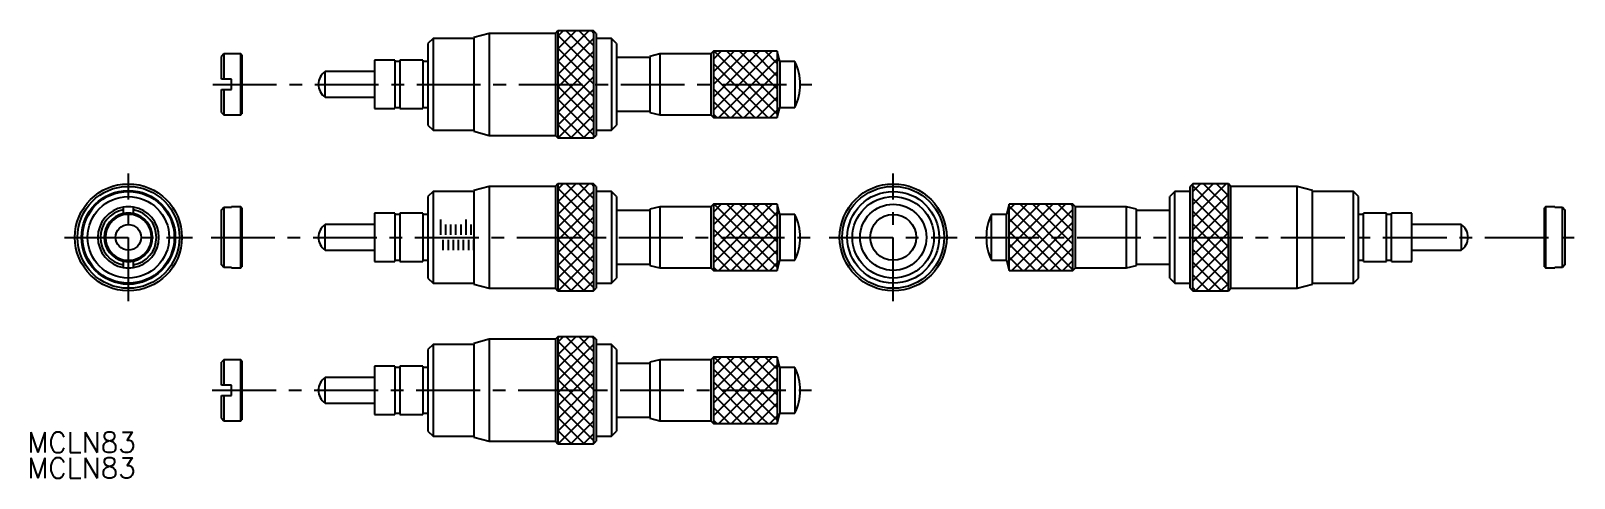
# Model space of a CAD drawing. Extents: x 19 to 322, y 13 to 101.
import ezdxf

# ---------------------------------------------------------------- set-up
doc = ezdxf.new("R2010")
doc.units = 0
doc.header["$LTSCALE"] = 10
doc.linetypes.add('CENTER', pattern=[2, 1.25, -0.25, 0.25, -0.25])
doc.layers.get('0').update_dxf_attribs({"linetype": 'CONTINUOUS'})
doc.layers.add('CENTER', color=1, linetype='CENTER')
doc.styles.get("Standard").update_dxf_attribs({"font": 'txt.shx', "bigfont": '@extfont2.shx'})

msp = doc.modelspace()

# ---------------------------------------------------------------- linework, layer by layer
at = {"color": 7, "linetype": 'CONTINUOUS'}
for p, q in [((108.92, 100.45), (105.92, 99.65)), ((108.92, 100.45), (108.92, 80.45)), ((121.92, 100.45), (108.92, 100.45)), ((122.42, 100.95), (121.92, 100.45)), ((121.92, 100.45), (121.92, 80.45)), ((122.42, 100.95), (122.42, 79.95)), ((129.42, 100.95), (122.42, 100.95)), ((129.42, 100.95), (129.42, 79.95)), ((129.92, 100.45), (129.42, 100.95)), ((129.92, 100.45), (129.92, 80.45)), ((97.92, 99.45), (96.92, 98.45)), ((96.92, 98.45), (96.92, 82.45)), ((97.92, 99.45), (97.92, 81.45)), ((105.92, 99.45), (97.92, 99.45)), ((105.92, 99.65), (105.92, 81.25)), ((132.92, 99.45), (129.92, 99.45)), ((132.92, 99.45), (132.92, 81.45)), ((133.92, 98.45), (132.92, 99.45)), ((133.92, 98.45), (133.92, 82.45)), ((152.92, 96.95), (152.42, 96.45)), ((152.92, 96.95), (152.92, 83.95)), ((165.42, 96.95), (152.92, 96.95)), ((165.42, 96.95), (165.42, 83.95)), ((165.92, 94.95), (165.42, 96.95)), ((56.92, 96.45), (56.42, 95.95)), ((56.42, 91.45), (56.42, 95.95)), ((56.92, 96.45), (56.92, 91.45)), ((60.22, 96.45), (56.92, 96.45)), ((60.22, 90.45), (60.22, 96.45)), ((60.42, 96.25), (60.22, 96.45)), ((60.42, 96.25), (60.42, 90.45)), ((60.42, 96.25), (60.42, 95.199995)), ((86.42, 95.2), (86.42, 85.7)), ((90.42, 95.2), (86.42, 95.2)), ((90.42, 95.2), (90.42, 85.7)), ((91.42, 94.95), (90.42, 94.95)), ((91.42, 95.2), (91.42, 85.7)), ((95.92, 95.2), (91.42, 95.2)), ((95.92, 95.2), (95.92, 85.7)), ((96.92, 94.95), (95.92, 94.95)), ((140.42, 95.7), (133.92, 95.7)), ((142.42, 96.45), (140.42, 95.95)), ((140.42, 95.95), (140.42, 84.95)), ((142.42, 96.45), (142.42, 84.45)), ((152.42, 96.45), (142.42, 96.45)), ((152.42, 96.45), (152.42, 84.45)), ((165.92, 94.95), (165.92, 85.95)), ((168.906833, 94.95), (165.92, 94.95)), ((168.906833, 94.95), (168.906833, 85.95)), ((56.92, 91.45), (56.42, 91.45)), ((58.42, 91.45), (56.92, 91.45)), ((58.42, 89.45), (58.42, 91.45)), ((76.761688, 87.95), (76.761688, 92.95)), ((86.42, 92.95), (76.761688, 92.95)), ((56.42, 84.95), (56.42, 89.45)), ((56.42, 89.45), (56.92, 89.45)), ((56.92, 89.45), (56.92, 84.45)), ((56.92, 89.45), (58.42, 89.45)), ((60.22, 84.45), (60.22, 90.45)), ((60.42, 90.45), (60.42, 84.65)), ((76.761688, 87.95), (86.42, 87.95)), ((56.42, 84.95), (56.92, 84.45)), ((60.42, 85.700005), (60.42, 84.65)), ((86.42, 85.7), (90.42, 85.7)), ((90.42, 85.95), (91.42, 85.95)), ((91.42, 85.7), (95.92, 85.7)), ((95.92, 85.95), (96.92, 85.95)), ((133.92, 85.2), (140.42, 85.2)), ((140.42, 84.95), (142.42, 84.45)), ((165.42, 83.95), (165.92, 85.95)), ((165.92, 85.95), (168.906833, 85.95)), ((56.92, 84.45), (60.22, 84.45)), ((60.22, 84.45), (60.42, 84.65)), ((96.92, 82.45), (97.92, 81.45)), ((132.92, 81.45), (133.92, 82.45)), ((142.42, 84.45), (152.42, 84.45)), ((152.42, 84.45), (152.92, 83.95)), ((152.92, 83.95), (165.42, 83.95)), ((97.92, 81.45), (105.92, 81.45)), ((105.92, 81.25), (108.92, 80.45)), ((108.92, 80.45), (121.92, 80.45)), ((121.92, 80.45), (122.42, 79.95)), ((122.42, 79.95), (129.42, 79.95)), ((129.42, 79.95), (129.92, 80.45)), ((129.92, 81.45), (132.92, 81.45)), ((108.92, 70.45), (105.92, 69.65)), ((105.92, 69.65), (105.92, 51.25)), ((108.92, 70.45), (108.92, 50.45)), ((121.92, 70.45), (108.92, 70.45)), ((122.42, 70.95), (121.92, 70.45)), ((121.92, 70.45), (121.92, 50.45)), ((122.42, 70.95), (122.42, 49.95)), ((129.42, 70.95), (122.42, 70.95)), ((129.42, 70.95), (129.42, 49.95)), ((129.92, 70.45), (129.42, 70.95)), ((129.92, 70.45), (129.92, 50.45)), ((246.92, 70.95), (246.42, 70.45)), ((246.42, 60.45), (246.42, 70.45)), ((246.92, 60.45), (246.92, 70.95)), ((253.92, 70.95), (246.92, 70.95)), ((253.92, 60.45), (253.92, 70.95)), ((254.42, 70.45), (253.92, 70.95)), ((254.42, 60.45), (254.42, 70.45)), ((267.42, 70.45), (254.42, 70.45)), ((267.42, 60.45), (267.42, 70.45)), ((270.42, 69.65), (267.42, 70.45)), ((270.42, 60.45), (270.42, 69.65)), ((97.92, 69.45), (96.92, 68.45)), ((96.92, 68.45), (96.92, 60.45)), ((97.92, 69.45), (97.92, 51.45)), ((105.92, 69.45), (97.92, 69.45)), ((132.92, 69.45), (129.92, 69.45)), ((132.92, 69.45), (132.92, 51.45)), ((133.92, 68.45), (132.92, 69.45)), ((133.92, 68.45), (133.92, 52.45)), ((152.92, 66.95), (152.42, 66.45)), ((152.92, 66.95), (152.92, 53.95)), ((165.42, 66.95), (152.92, 66.95)), ((165.42, 66.95), (165.42, 53.95)), ((165.92, 64.95), (165.42, 66.95)), ((210.92, 66.95), (210.42, 64.95)), ((210.92, 60.45), (210.92, 66.95)), ((223.42, 66.95), (210.92, 66.95)), ((223.42, 60.45), (223.42, 66.95)), ((223.92, 66.45), (223.42, 66.95)), ((243.42, 69.45), (242.42, 68.45)), ((242.42, 60.45), (242.42, 68.45)), ((243.42, 60.45), (243.42, 69.45)), ((246.42, 69.45), (243.42, 69.45)), ((278.42, 69.45), (270.42, 69.45)), ((278.42, 60.45), (278.42, 69.45)), ((279.42, 68.45), (278.42, 69.45)), ((279.42, 52.45), (279.42, 68.45)), ((37.17, 66.36608), (37.17, 65.858327)), ((37.17, 65.858327), (37.17, 65.093544)), ((37.17, 65.093544), (37.17, 64.837482)), ((39.17, 65.858327), (39.17, 66.36608)), ((39.17, 65.093544), (39.17, 65.858327)), ((39.17, 64.837482), (39.17, 65.093544)), ((56.42, 65.858327), (56.92, 66.36608)), ((56.42, 55.041673), (56.42, 65.858327)), ((56.92, 66.36608), (56.92, 54.53392)), ((56.92, 66.36608), (58.42, 66.36608)), ((58.42, 66.36608), (58.42, 66.45)), ((60.22, 66.45), (58.42, 66.45)), ((60.22, 54.45), (60.22, 66.45)), ((60.42, 66.25), (60.22, 66.45)), ((60.42, 66.25), (60.42, 54.65)), ((86.42, 65.2), (86.42, 55.7)), ((90.42, 65.2), (86.42, 65.2)), ((90.42, 65.2), (90.42, 55.7)), ((91.42, 64.95), (90.42, 64.95)), ((91.42, 65.2), (91.42, 55.7)), ((95.92, 65.2), (91.42, 65.2)), ((95.92, 65.2), (95.92, 55.7)), ((96.92, 64.95), (95.92, 64.95)), ((140.42, 65.7), (133.92, 65.7)), ((142.42, 66.45), (140.42, 65.95)), ((140.42, 65.95), (140.42, 54.95)), ((142.42, 66.45), (142.42, 54.45)), ((152.42, 66.45), (142.42, 66.45)), ((152.42, 66.45), (152.42, 54.45)), ((165.92, 64.95), (165.92, 55.95)), ((168.906833, 64.95), (165.92, 64.95)), ((168.906833, 64.95), (168.906833, 55.95)), ((207.433167, 60.45), (207.433167, 64.95)), ((210.42, 64.95), (207.433167, 64.95)), ((210.42, 60.45), (210.42, 64.95)), ((223.92, 60.45), (223.92, 66.45)), ((233.92, 66.45), (223.92, 66.45)), ((233.92, 60.45), (233.92, 66.45)), ((235.92, 65.95), (233.92, 66.45)), ((235.92, 60.45), (235.92, 65.95)), ((242.42, 65.7), (235.92, 65.7)), ((280.42, 64.95), (279.42, 64.95)), ((280.42, 60.45), (280.42, 65.2)), ((284.92, 65.2), (280.42, 65.2)), ((284.92, 60.45), (284.92, 65.2)), ((285.92, 64.95), (284.92, 64.95)), ((285.92, 60.45), (285.92, 65.2)), ((289.92, 65.2), (285.92, 65.2)), ((289.92, 60.45), (289.92, 65.2)), ((316.12, 66.45), (315.92, 66.25)), ((315.92, 54.65), (315.92, 66.25)), ((316.12, 66.45), (316.12, 54.45)), ((317.92, 66.45), (316.12, 66.45)), ((317.92, 66.45), (317.92, 66.36608)), ((317.92, 66.36608), (319.42, 66.36608)), ((319.42, 54.53392), (319.42, 66.36608)), ((319.42, 66.36608), (319.92, 65.858327)), ((319.92, 65.858327), (319.92, 55.041673)), ((76.761688, 57.95), (76.761688, 62.95)), ((86.42, 62.95), (76.761688, 62.95)), ((299.578312, 62.95), (289.92, 62.95)), ((299.578312, 62.95), (299.578312, 60.45)), ((76.761688, 57.95), (86.42, 57.95)), ((96.92, 60.45), (96.92, 52.45)), ((207.433167, 55.95), (207.433167, 60.45)), ((210.42, 55.95), (210.42, 60.45)), ((210.92, 53.95), (210.92, 60.45)), ((223.42, 53.95), (223.42, 60.45)), ((223.92, 54.45), (223.92, 60.45)), ((233.92, 54.45), (233.92, 60.45)), ((235.92, 54.95), (235.92, 60.45)), ((242.42, 52.45), (242.42, 60.45)), ((243.42, 51.45), (243.42, 60.45)), ((246.42, 50.45), (246.42, 60.45)), ((246.92, 49.95), (246.92, 60.45)), ((253.92, 49.95), (253.92, 60.45)), ((254.42, 50.45), (254.42, 60.45)), ((267.42, 50.45), (267.42, 60.45)), ((270.42, 51.25), (270.42, 60.45)), ((278.42, 51.45), (278.42, 60.45)), ((280.42, 55.7), (280.42, 60.45)), ((284.92, 55.7), (284.92, 60.45)), ((285.92, 55.7), (285.92, 60.45)), ((289.92, 55.7), (289.92, 60.45)), ((289.92, 57.95), (299.578312, 57.95)), ((299.578312, 60.45), (299.578312, 57.95)), ((37.17, 56.062518), (37.17, 55.806456)), ((37.17, 55.806456), (37.17, 55.041673)), ((37.17, 55.041673), (37.17, 54.53392)), ((39.17, 55.806456), (39.17, 56.062518)), ((39.17, 55.041673), (39.17, 55.806456)), ((39.17, 54.53392), (39.17, 55.041673)), ((56.92, 54.53392), (56.42, 55.041673)), ((58.42, 54.53392), (56.92, 54.53392)), ((58.42, 54.45), (58.42, 54.53392)), ((60.22, 54.45), (60.42, 54.65)), ((86.42, 55.7), (90.42, 55.7)), ((90.42, 55.95), (91.42, 55.95)), ((91.42, 55.7), (95.92, 55.7)), ((95.92, 55.95), (96.92, 55.95)), ((133.92, 55.2), (140.42, 55.2)), ((140.42, 54.95), (142.42, 54.45)), ((165.42, 53.95), (165.92, 55.95)), ((165.92, 55.95), (168.906833, 55.95)), ((207.433167, 55.95), (210.42, 55.95)), ((210.42, 55.95), (210.92, 53.95)), ((233.92, 54.45), (235.92, 54.95)), ((235.92, 55.2), (242.42, 55.2)), ((279.42, 55.95), (280.42, 55.95)), ((280.42, 55.7), (284.92, 55.7)), ((284.92, 55.95), (285.92, 55.95)), ((285.92, 55.7), (289.92, 55.7)), ((315.92, 54.65), (316.12, 54.45)), ((319.42, 54.53392), (317.92, 54.53392)), ((317.92, 54.53392), (317.92, 54.45)), ((319.92, 55.041673), (319.42, 54.53392)), ((58.42, 54.45), (60.22, 54.45)), ((96.92, 52.45), (97.92, 51.45)), ((132.92, 51.45), (133.92, 52.45)), ((142.42, 54.45), (152.42, 54.45)), ((152.42, 54.45), (152.92, 53.95)), ((152.92, 53.95), (165.42, 53.95)), ((210.92, 53.95), (223.42, 53.95)), ((223.42, 53.95), (223.92, 54.45)), ((223.92, 54.45), (233.92, 54.45)), ((242.42, 52.45), (243.42, 51.45)), ((278.42, 51.45), (279.42, 52.45)), ((316.12, 54.45), (317.92, 54.45)), ((97.92, 51.45), (105.92, 51.45)), ((105.92, 51.25), (108.92, 50.45)), ((108.92, 50.45), (121.92, 50.45)), ((121.92, 50.45), (122.42, 49.95)), ((122.42, 49.95), (129.42, 49.95)), ((129.42, 49.95), (129.92, 50.45)), ((129.92, 51.45), (132.92, 51.45)), ((243.42, 51.45), (246.42, 51.45)), ((246.42, 50.45), (246.92, 49.95)), ((246.92, 49.95), (253.92, 49.95)), ((253.92, 49.95), (254.42, 50.45)), ((254.42, 50.45), (267.42, 50.45)), ((267.42, 50.45), (270.42, 51.25)), ((270.42, 51.45), (278.42, 51.45)), ((97.92, 39.45), (96.92, 38.45)), ((97.92, 39.45), (97.92, 21.45)), ((105.92, 39.45), (97.92, 39.45)), ((108.92, 40.45), (105.92, 39.65)), ((105.92, 39.65), (105.92, 21.25)), ((108.92, 40.45), (108.92, 20.45)), ((121.92, 40.45), (108.92, 40.45)), ((122.42, 40.95), (121.92, 40.45)), ((121.92, 40.45), (121.92, 20.45)), ((122.42, 40.95), (122.42, 19.95)), ((129.42, 40.95), (122.42, 40.95)), ((129.42, 40.95), (129.42, 19.95)), ((129.92, 40.45), (129.42, 40.95)), ((129.92, 40.45), (129.92, 20.45)), ((132.92, 39.45), (129.92, 39.45)), ((132.92, 39.45), (132.92, 21.45)), ((133.92, 38.45), (132.92, 39.45)), ((56.92, 36.45), (56.42, 35.95)), ((56.92, 36.45), (56.92, 31.45)), ((60.22, 36.45), (56.92, 36.45)), ((60.22, 24.45), (60.22, 36.45)), ((60.42, 36.25), (60.22, 36.45)), ((96.92, 38.45), (96.92, 22.45)), ((133.92, 38.45), (133.92, 22.45)), ((142.42, 36.45), (140.42, 35.95)), ((142.42, 36.45), (142.42, 24.45)), ((152.42, 36.45), (142.42, 36.45)), ((152.92, 36.95), (152.42, 36.45)), ((152.42, 36.45), (152.42, 24.45)), ((152.92, 36.95), (152.92, 23.95)), ((165.42, 36.95), (152.92, 36.95)), ((165.42, 36.95), (165.42, 23.95)), ((165.92, 34.95), (165.42, 36.95)), ((56.42, 35.199995), (56.42, 35.95)), ((56.42, 31.45), (56.42, 35.95)), ((60.42, 36.25), (60.42, 24.65)), ((86.42, 35.2), (86.42, 25.7)), ((90.42, 35.2), (86.42, 35.2)), ((90.42, 35.2), (90.42, 25.7)), ((91.42, 34.95), (90.42, 34.95)), ((91.42, 35.2), (91.42, 25.7)), ((95.92, 35.2), (91.42, 35.2)), ((95.92, 35.2), (95.92, 25.7)), ((96.92, 34.95), (95.92, 34.95)), ((140.42, 35.7), (133.92, 35.7)), ((140.42, 35.95), (140.42, 24.95)), ((165.92, 34.95), (165.92, 25.95)), ((168.906833, 34.95), (165.92, 34.95)), ((168.906833, 34.95), (168.906833, 25.95)), ((56.92, 31.45), (56.42, 31.45)), ((58.42, 31.45), (56.92, 31.45)), ((58.42, 29.45), (58.42, 31.45)), ((76.761688, 27.95), (76.761688, 32.95)), ((86.42, 32.95), (76.761688, 32.95)), ((56.42, 24.95), (56.42, 29.45)), ((56.42, 29.45), (56.92, 29.45)), ((56.92, 29.45), (56.92, 24.45)), ((56.92, 29.45), (58.42, 29.45)), ((76.761688, 27.95), (86.42, 27.95)), ((56.42, 24.95), (56.42, 25.696088)), ((56.42, 24.95), (56.92, 24.45)), ((56.92, 24.45), (60.22, 24.45)), ((60.22, 24.45), (60.42, 24.65)), ((86.42, 25.7), (90.42, 25.7)), ((90.42, 25.95), (91.42, 25.95)), ((91.42, 25.7), (95.92, 25.7)), ((95.92, 25.95), (96.92, 25.95)), ((133.92, 25.2), (140.42, 25.2)), ((140.42, 24.95), (142.42, 24.45)), ((142.42, 24.45), (152.42, 24.45)), ((152.42, 24.45), (152.92, 23.95)), ((165.42, 23.95), (165.92, 25.95)), ((165.92, 25.95), (168.906833, 25.95)), ((96.92, 22.45), (97.92, 21.45)), ((97.92, 21.45), (105.92, 21.45)), ((105.92, 21.25), (108.92, 20.45)), ((129.92, 21.45), (132.92, 21.45)), ((132.92, 21.45), (133.92, 22.45)), ((152.92, 23.95), (165.42, 23.95)), ((108.92, 20.45), (121.92, 20.45)), ((121.92, 20.45), (122.42, 19.95)), ((122.42, 19.95), (129.42, 19.95)), ((129.42, 19.95), (129.92, 20.45))]:
    msp.add_line(p, q, dxfattribs=at)
at = {"color": 3, "linetype": 'CONTINUOUS'}
for p, q in [((122.42, 99.92), (123.45, 100.95)), ((122.42, 97.42), (125.95, 100.95)), ((122.42, 94.92), (128.45, 100.95)), ((122.42, 100.08), (129.42, 93.08)), ((124.05, 100.95), (129.42, 95.58)), ((126.55, 100.95), (129.42, 98.08)), ((129.05, 100.95), (129.42, 100.58)), ((122.42, 92.42), (129.42, 99.42)), ((122.42, 97.58), (129.42, 90.58)), ((122.42, 89.92), (129.42, 96.92)), ((152.92, 95.42), (154.45, 96.95)), ((152.92, 92.92), (156.95, 96.95)), ((152.92, 90.42), (159.45, 96.95)), ((152.92, 87.92), (161.95, 96.95)), ((152.92, 85.42), (164.45, 96.95)), ((153.05, 96.95), (165.42, 84.58)), ((155.55, 96.95), (165.42, 87.08)), ((158.05, 96.95), (165.42, 89.58)), ((160.55, 96.95), (165.42, 92.08)), ((163.05, 96.95), (165.42, 94.58)), ((122.42, 95.08), (129.42, 88.08)), ((122.42, 87.42), (129.42, 94.42)), ((152.92, 94.58), (163.55, 83.95)), ((153.95, 83.95), (165.42, 95.42)), ((122.42, 92.58), (129.42, 85.58)), ((122.42, 84.92), (129.42, 91.92)), ((152.92, 92.08), (161.05, 83.95)), ((156.45, 83.95), (165.42, 92.92)), ((122.42, 90.08), (129.42, 83.08)), ((122.42, 82.42), (129.42, 89.42)), ((152.92, 89.58), (158.55, 83.95)), ((158.95, 83.95), (165.42, 90.42)), ((161.45, 83.95), (165.42, 87.92)), ((122.42, 87.58), (129.42, 80.58)), ((122.42, 85.08), (127.55, 79.95)), ((122.45, 79.95), (129.42, 86.92)), ((152.92, 87.08), (156.05, 83.95)), ((163.95, 83.95), (165.42, 85.42)), ((122.42, 82.58), (125.05, 79.95)), ((124.95, 79.95), (129.42, 84.42)), ((127.45, 79.95), (129.42, 81.92)), ((152.92, 84.58), (153.55, 83.95)), ((122.42, 80.08), (122.55, 79.95)), ((122.42, 69.92), (123.45, 70.95)), ((122.42, 67.42), (125.95, 70.95)), ((122.42, 64.92), (128.45, 70.95)), ((122.42, 70.08), (129.42, 63.08)), ((124.05, 70.95), (129.42, 65.58)), ((126.55, 70.95), (129.42, 68.08)), ((129.05, 70.95), (129.42, 70.58)), ((246.92, 69.42), (248.45, 70.95)), ((246.92, 66.92), (250.95, 70.95)), ((246.92, 64.42), (253.45, 70.95)), ((246.92, 70.58), (253.92, 63.58)), ((249.05, 70.95), (253.92, 66.08)), ((251.55, 70.95), (253.92, 68.58)), ((122.42, 62.42), (129.42, 69.42)), ((122.42, 67.58), (129.42, 60.58)), ((122.42, 59.92), (129.42, 66.92)), ((152.92, 65.42), (154.45, 66.95)), ((152.92, 62.92), (156.95, 66.95)), ((152.92, 60.42), (159.45, 66.95)), ((152.92, 57.92), (161.95, 66.95)), ((152.92, 55.42), (164.45, 66.95)), ((153.05, 66.95), (165.42, 54.58)), ((155.55, 66.95), (165.42, 57.08)), ((158.05, 66.95), (165.42, 59.58)), ((160.55, 66.95), (165.42, 62.08)), ((163.05, 66.95), (165.42, 64.58)), ((210.92, 65.92), (211.95, 66.95)), ((210.92, 63.42), (214.45, 66.95)), ((210.92, 60.92), (216.95, 66.95)), ((210.92, 58.42), (219.45, 66.95)), ((210.92, 55.92), (221.95, 66.95)), ((213.05, 66.95), (223.42, 56.58)), ((215.55, 66.95), (223.42, 59.08)), ((218.05, 66.95), (223.42, 61.58)), ((220.55, 66.95), (223.42, 64.08)), ((223.05, 66.95), (223.42, 66.58)), ((246.92, 61.92), (253.92, 68.92)), ((246.92, 68.08), (253.92, 61.08)), ((99.42, 60.95), (99.42, 63.95)), ((104.42, 60.95), (104.42, 63.95)), ((122.42, 65.08), (129.42, 58.08)), ((122.42, 57.42), (129.42, 64.42)), ((152.92, 64.58), (163.55, 53.95)), ((153.95, 53.95), (165.42, 65.42)), ((210.92, 66.58), (223.42, 54.08)), ((210.92, 64.08), (221.05, 53.95)), ((211.45, 53.95), (223.42, 65.92)), ((246.92, 59.42), (253.92, 66.42)), ((246.92, 65.58), (253.92, 58.58)), ((246.92, 56.92), (253.92, 63.92)), ((100.42, 60.95), (100.42, 62.95)), ((101.42, 60.95), (101.42, 62.95)), ((102.42, 60.95), (102.42, 62.95)), ((103.42, 60.95), (103.42, 62.95)), ((105.42, 60.95), (105.42, 62.95)), ((122.42, 62.58), (129.42, 55.58)), ((122.42, 54.92), (129.42, 61.92)), ((152.92, 62.08), (161.05, 53.95)), ((156.45, 53.95), (165.42, 62.92)), ((210.92, 61.58), (218.55, 53.95)), ((213.95, 53.95), (223.42, 63.42)), ((216.45, 53.95), (223.42, 60.92)), ((246.92, 63.08), (253.92, 56.08)), ((246.92, 54.42), (253.92, 61.42)), ((246.92, 60.58), (253.92, 53.58)), ((99.92, 57.95), (99.92, 59.95)), ((100.92, 57.95), (100.92, 59.95)), ((101.92, 57.95), (101.92, 59.95)), ((102.92, 57.95), (102.92, 59.95)), ((103.92, 57.95), (103.92, 59.95)), ((104.92, 57.95), (104.92, 59.95)), ((105.92, 57.95), (105.92, 59.95)), ((122.42, 60.08), (129.42, 53.08)), ((122.42, 52.42), (129.42, 59.42)), ((122.42, 57.58), (129.42, 50.58)), ((152.92, 59.58), (158.55, 53.95)), ((158.95, 53.95), (165.42, 60.42)), ((161.45, 53.95), (165.42, 57.92)), ((210.92, 59.08), (216.05, 53.95)), ((218.95, 53.95), (223.42, 58.42)), ((246.92, 51.92), (253.92, 58.92)), ((246.92, 58.08), (253.92, 51.08)), ((122.42, 55.08), (127.55, 49.95)), ((122.45, 49.95), (129.42, 56.92)), ((152.92, 57.08), (156.05, 53.95)), ((152.92, 54.58), (153.55, 53.95)), ((163.95, 53.95), (165.42, 55.42)), ((210.92, 56.58), (213.55, 53.95)), ((221.45, 53.95), (223.42, 55.92)), ((246.92, 55.58), (252.55, 49.95)), ((247.45, 49.95), (253.92, 56.42)), ((122.42, 52.58), (125.05, 49.95)), ((124.95, 49.95), (129.42, 54.42)), ((127.45, 49.95), (129.42, 51.92)), ((210.92, 54.08), (211.05, 53.95)), ((246.92, 53.08), (250.05, 49.95)), ((249.95, 49.95), (253.92, 53.92)), ((122.42, 50.08), (122.55, 49.95)), ((246.92, 50.58), (247.55, 49.95)), ((252.45, 49.95), (253.92, 51.42)), ((122.42, 39.92), (123.45, 40.95)), ((122.42, 37.42), (125.95, 40.95)), ((122.42, 34.92), (128.45, 40.95)), ((122.42, 40.08), (129.42, 33.08)), ((122.42, 32.42), (129.42, 39.42)), ((124.05, 40.95), (129.42, 35.58)), ((126.55, 40.95), (129.42, 38.08)), ((129.05, 40.95), (129.42, 40.58)), ((122.42, 37.58), (129.42, 30.58)), ((122.42, 29.92), (129.42, 36.92)), ((152.92, 35.42), (154.45, 36.95)), ((152.92, 32.92), (156.95, 36.95)), ((152.92, 30.42), (159.45, 36.95)), ((152.92, 27.92), (161.95, 36.95)), ((152.92, 25.42), (164.45, 36.95)), ((153.05, 36.95), (165, 25)), ((155.55, 36.95), (165.42, 27.08)), ((158.05, 36.95), (165.42, 29.58)), ((160.55, 36.95), (165.42, 32.08)), ((163.05, 36.95), (165.42, 34.58)), ((122.42, 35.08), (129.42, 28.08)), ((122.42, 27.42), (129.42, 34.42)), ((152.92, 34.58), (162.5, 25)), ((155, 25), (165.42, 35.42)), ((122.42, 32.58), (129.42, 25.58)), ((122.5, 25), (129.42, 31.92)), ((152.92, 32.08), (160, 25)), ((157.5, 25), (165.42, 32.92)), ((160, 25), (165.42, 30.42)), ((122.42, 30.08), (127.5, 25)), ((122.42, 27.58), (125, 25)), ((125, 25), (129.42, 29.42)), ((152.92, 29.58), (157.5, 25)), ((162.5, 25), (165.42, 27.92)), ((122.42, 25.08), (122.5, 25)), ((122.42, 24.92), (122.5, 25)), ((122.42, 22.42), (125, 25)), ((122.45, 19.95), (127.5, 25)), ((122.5, 25), (127.55, 19.95)), ((124.95, 19.95), (129.42, 24.42)), ((125, 25), (129.42, 20.58)), ((127.5, 25), (129.42, 26.92)), ((127.5, 25), (129.42, 23.08)), ((152.92, 27.08), (155, 25)), ((152.92, 24.58), (153.55, 23.95)), ((153.95, 23.95), (155, 25)), ((155, 25), (156.05, 23.95)), ((156.45, 23.95), (157.5, 25)), ((157.5, 25), (158.55, 23.95)), ((158.95, 23.95), (160, 25)), ((160, 25), (161.05, 23.95)), ((161.45, 23.95), (162.5, 25)), ((162.5, 25), (163.55, 23.95)), ((163.95, 23.95), (165, 25)), ((165, 25), (165.42, 25.42)), ((165, 25), (165.42, 24.58)), ((122.42, 22.58), (125.05, 19.95)), ((127.45, 19.95), (129.42, 21.92)), ((122.42, 20.08), (122.55, 19.95))]:
    msp.add_line(p, q, dxfattribs=at)
at = {"color": 7, "linetype": 'CONTINUOUS'}
for centre, radius in [((38.17, 60.45), 10.5), ((38.17, 60.45), 10), ((38.17, 60.45), 9.2), ((188.17, 60.45), 10.5), ((188.17, 60.45), 10), ((38.17, 60.45), 9), ((38.17, 60.45), 8), ((188.17, 60.45), 9), ((188.17, 60.45), 8), ((188.17, 60.45), 6.5), ((188.17, 60.45), 4.5), ((38.17, 60.45), 2.5)]:
    msp.add_circle(centre, radius, dxfattribs=at)
for centre, radius, start, end in [((159.42, 90.45), 10.5, 0, 25.376934), ((78.42, 90.45), 3, 123.55731, 180), ((78.42, 90.45), 3, 180, 236.44269), ((159.42, 90.45), 10.5, 334.623066, 0), ((38.17, 60.45), 6, 99.594068, 260.405932), ((38.17, 60.45), 5.5, 100.475682, 259.524318), ((38.17, 60.45), 4.5, 102.839588, 257.160412), ((38.17, 60.45), 6, 80.405932, 99.594068), ((38.17, 60.45), 4.5, 77.160412, 102.839588), ((38.17, 60.45), 6, 279.594068, 80.405932), ((38.17, 60.45), 5.5, 280.475682, 79.524318), ((38.17, 60.45), 4.5, 282.839588, 77.160412), ((159.42, 60.45), 10.5, 0, 25.376934), ((216.92, 60.45), 10.5, 154.623066, 180), ((78.42, 60.45), 3, 123.55731, 180), ((297.92, 60.45), 3, 0, 56.44269), ((78.42, 60.45), 3, 180, 236.44269), ((159.42, 60.45), 10.5, 334.623066, 0), ((216.92, 60.45), 10.5, 180, 205.376934), ((297.92, 60.45), 3, 303.55731, 0), ((38.17, 60.45), 4.5, 257.160412, 282.839588), ((38.17, 60.45), 6, 260.405932, 279.594068), ((159.42, 30.45), 10.5, 0, 25.376934), ((78.42, 30.45), 3, 123.55731, 180), ((78.42, 30.45), 3, 180, 236.44269), ((159.42, 30.45), 10.5, 334.623066, 0)]:
    msp.add_arc(centre, radius, start, end, dxfattribs=at)
at = {"color": 3, "linetype": 'CONTINUOUS'}
for start, end in [(102.153197, 257.846803), (77.846803, 102.153197), (282.153197, 77.846803), (257.846803, 282.153197)]:
    msp.add_arc((38.17, 60.45), 4.75, start, end, dxfattribs=at)
at = {"layer": 'CENTER', "color": 1, "linetype": 'CENTER'}
for p, q in [((54.74, 90.45), (172.4, 90.45)), ((38.17, 47.9), (38.17, 73)), ((188.17, 47.9), (188.17, 73)), ((25.62, 60.45), (50.72, 60.45)), ((54.38, 60.45), (171.88, 60.45)), ((175.62, 60.45), (200.72, 60.45)), ((204.22, 60.45), (321.72, 60.45)), ((54.63, 30.45), (172.26, 30.45))]:
    msp.add_line(p, q, dxfattribs=at)

# ---------------------------------------------------------------- texts
at = {"color": 7}
for p in [(18.355556, 18.217947), (18.355556, 13.217947)]:
    msp.add_text('MCLN83', height=4, dxfattribs=at).set_placement(p)

doc.saveas('drawing.dxf')
